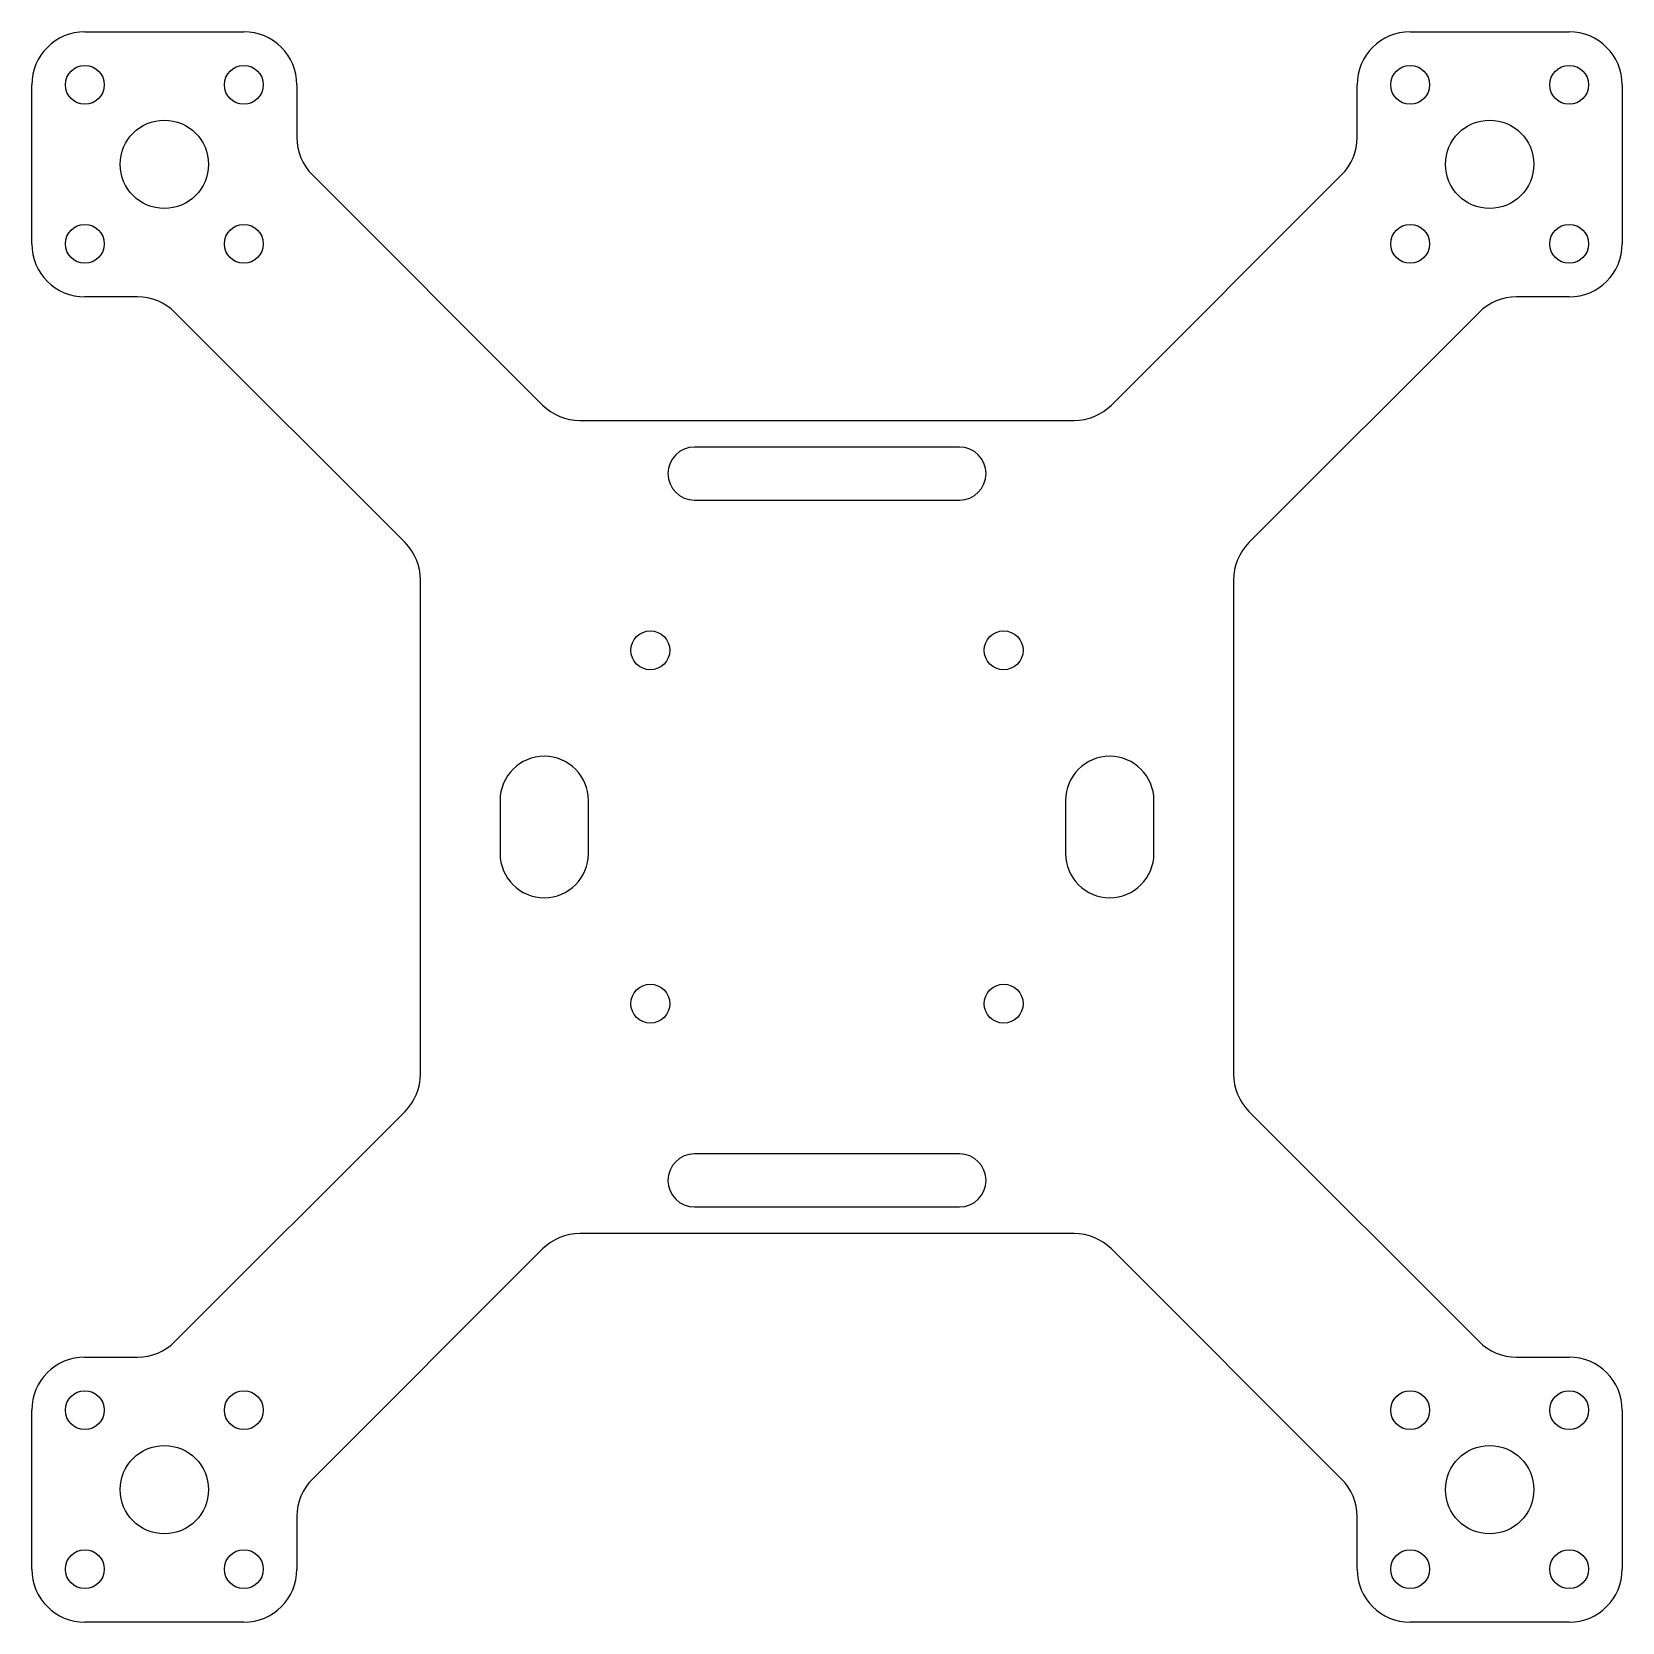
# Model space of a CAD drawing. Header units: millimetres. Extents: x -45 to 45, y -45 to 45.
import ezdxf

# ---------------------------------------------------------------- set-up
doc = ezdxf.new("R2010")
doc.units = ezdxf.units.MM

msp = doc.modelspace()

# ---------------------------------------------------------------- linework, layer by layer
for p, q in [((-42, 45), (-33, 45)), ((33, 45), (42, 45)), ((-45, 33), (-45, 42)), ((-30, 42), (-30, 39.021)), ((30, 39.021), (30, 42)), ((45, 42), (45, 33)), ((-29.121, 36.899), (-16.101, 23.879)), ((16.101, 23.879), (29.121, 36.899)), ((-39.021, 30), (-42, 30)), ((42, 30), (39.021, 30)), ((-23.879, 16.101), (-36.899, 29.121)), ((36.899, 29.121), (23.879, 16.101)), ((-13.979, 23), (13.979, 23)), ((7.5, 21.5), (-7.5, 21.5)), ((-7.5, 18.5), (7.5, 18.5)), ((-23, -13.979), (-23, 13.979)), ((23, 13.979), (23, -13.979)), ((-18.5, 1.5), (-18.5, -1.5)), ((-13.5, -1.5), (-13.5, 1.5)), ((13.5, 1.5), (13.5, -1.5)), ((18.5, -1.5), (18.5, 1.5)), ((-36.899, -29.121), (-23.879, -16.101)), ((23.879, -16.101), (36.899, -29.121)), ((7.5, -18.5), (-7.5, -18.5)), ((-7.5, -21.5), (7.5, -21.5)), ((13.979, -23), (-13.979, -23)), ((-16.101, -23.879), (-29.121, -36.899)), ((29.121, -36.899), (16.101, -23.879)), ((-42, -30), (-39.021, -30)), ((39.021, -30), (42, -30)), ((-45, -42), (-45, -33)), ((45, -33), (45, -42)), ((-30, -39.021), (-30, -42)), ((30, -42), (30, -39.021)), ((-33, -45), (-42, -45)), ((42, -45), (33, -45))]:
    msp.add_line(p, q)
for centre, radius in [((-42, 42), 1.1), ((-33, 42), 1.1), ((33, 42), 1.1), ((42, 42), 1.1), ((-37.5, 37.5), 2.5), ((37.5, 37.5), 2.5), ((-42, 33), 1.1), ((-33, 33), 1.1), ((33, 33), 1.1), ((42, 33), 1.1), ((-10, 10), 1.1), ((10, 10), 1.1), ((-10, -10), 1.1), ((10, -10), 1.1), ((-42, -33), 1.1), ((-33, -33), 1.1), ((33, -33), 1.1), ((42, -33), 1.1), ((-37.5, -37.5), 2.5), ((37.5, -37.5), 2.5), ((-42, -42), 1.1), ((-33, -42), 1.1), ((33, -42), 1.1), ((42, -42), 1.1)]:
    msp.add_circle(centre, radius)
for centre, radius, start, end in [((-42, 42), 3, -270, -180), ((-33, 42), 3, 360, 450), ((33, 42), 3, 90, 180), ((42, 42), 3, 360, 450), ((-27, 39.021), 3, 180, 225), ((27, 39.021), 3, -45, 0), ((-42, 33), 3, 180, 270), ((42, 33), 3, 270, 360), ((-39.021, 27), 3, 45, 90), ((39.021, 27), 3, -270, -225), ((-13.979, 26), 3, -135, -90), ((13.979, 26), 3, -90, -45), ((-7.5, 20), 1.5, 90, 270), ((7.5, 20), 1.5, -90, 90), ((-26, 13.979), 3, 0, 45), ((26, 13.979), 3, -225, -180), ((-16, 1.5), 2.5, 0, 180), ((16, 1.5), 2.5, 0, 180), ((-16, -1.5), 2.5, -180, 0), ((16, -1.5), 2.5, -180, 0), ((-26, -13.979), 3, -45, 0), ((26, -13.979), 3, 180, 225), ((-7.5, -20), 1.5, 90, 270), ((7.5, -20), 1.5, -90, 90), ((-13.979, -26), 3, 90, 135), ((13.979, -26), 3, 45, 90), ((-39.021, -27), 3, -90, -45), ((39.021, -27), 3, 225, 270), ((-42, -33), 3, 90, 180), ((42, -33), 3, 360, 450), ((-27, -39.021), 3, 135, 180), ((27, -39.021), 3, 0, 45), ((-42, -42), 3, 180, 270), ((-33, -42), 3, 270, 360), ((33, -42), 3, 180, 270), ((42, -42), 3, 270, 360)]:
    msp.add_arc(centre, radius, start, end)

doc.saveas('drawing.dxf')
